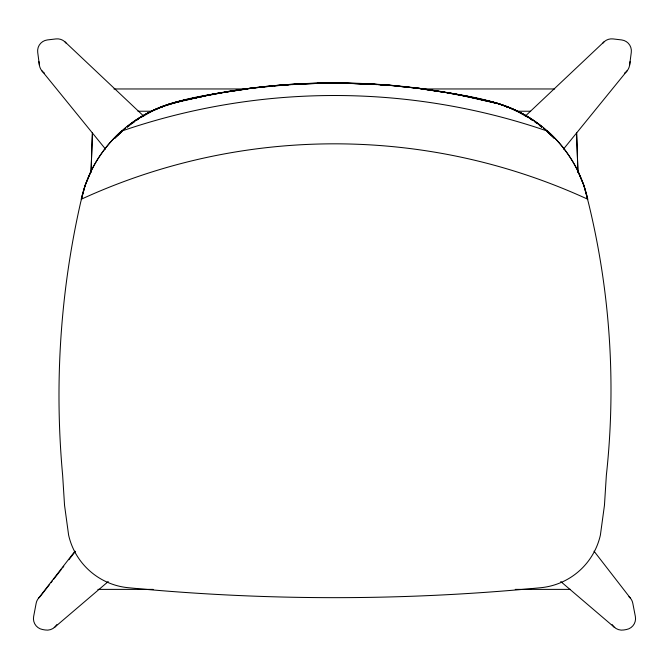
<?xml version="1.0" encoding="UTF-8"?>
<svg xmlns="http://www.w3.org/2000/svg" width="669" height="669" viewBox="0 0 669 669"><rect width="100%" height="100%" fill="white"/><g stroke="black" fill="none" stroke-linecap="round" stroke-linejoin="round"><path stroke-width="1" d="M127.336 126.709C161.062 98.351 207.198 95.634 248.759 88.467L250.281 88.275C282.201 84.143 314.388 82.571 346.559 83.29L386.038 84.921L420.241 88.467C461.802 95.634 507.938 98.351 541.664 126.709M394.735 85.649L386.038 84.921M418.719 88.275L423.653 89.261M624.553 73.138A11.465 11.457 -82.7 0 0 629.571 65.361L630.073 61.64M629.579 65.361L631.277 52.45A11.072 11.064 -82.7 0 0 621.66 39.939L613.013 38.919A11.306 11.298 -82.7 0 0 602.694 43.334M439.558 91.586L442.585 91.762M487.81 101.144L466.318 96.119L496.189 103.252L454.218 93.785L443.514 92.171L445.504 92.565M81.275 199.22C86.987 173.012 101.454 148.953 121.457 131.141A654.767 654.767 0 0 1 547.551 131.141C567.546 148.953 582.013 173.012 587.725 199.22A606.449 606.449 0 0 0 81.275 199.228L85.398 184.636L91.352 170.503A130.304 130.304 0 0 1 180.58 101.136A667.135 667.135 0 0 1 488.42 101.136A130.304 130.304 0 0 1 577.648 170.503L583.602 184.636L587.725 199.22M506.759 107.592L507.135 106.622L516.652 111.054L528.293 117.568M91.352 170.503L84.888 186.116L80.623 202.456A871.991 871.991 0 0 0 62.643 475.224L64.542 505.271L68.614 535.091A67.812 67.812 0 0 0 128.247 587.716A2143.71 2143.71 0 0 0 540.753 587.716A67.812 67.812 0 0 0 600.386 535.091L604.458 505.279L606.357 475.249A788.09 788.09 0 0 0 588.377 202.439L584.104 186.107L577.648 170.503M462.312 95.65C480.794 99.271 499.701 102.424 516.652 111.054L516.769 110.811M526.026 115.787L532.332 120.06M38.66 598.069L74.97 551.172M49.665 584.371L40.056 596.689A11.381 11.381 0 0 0 36.143 603.321L33.642 616.509A11.089 11.089 0 0 0 42.532 629.521L45.116 629.972A11.281 11.281 0 0 0 56.823 624.612M50.953 582.732L52.232 581.093M53.512 579.446L61.205 569.595M62.485 567.956L63.764 566.309M68.89 559.744L75.304 551.532M563.482 149.112L627.413 70.454M114.834 138.491L122.318 131.132M525.316 116.113L603.998 41.871M127.445 126.834L134.31 121.716L132.052 123.464M54.289 627.581L108.236 581.553M127.52 126.951L129.033 125.789M136.71 120.161L138.307 119.124M140.707 117.568L152.348 111.054L161.957 106.864L152.231 110.811M134.16 121.499L142.974 115.787M141.376 116.749L143.107 116.013M162.86 106.555L181.123 100.868L206.688 95.65M223.496 92.565L225.47 92.205L214.782 93.785L181.123 100.868L161.865 106.622L162.241 107.592M167.309 104.657L171.883 103.486M181.19 101.144L172.811 103.252L202.74 96.378L181.123 100.868A127.829 127.829 0 0 0 135.364 120.654M208.669 95.291L213.612 94.379M215.585 94.02L217.559 93.66M219.541 93.292L221.514 92.932M226.415 91.762L248.759 88.467L272.291 86.134M226.457 92.021L229.442 91.586M231.432 91.293L243.357 89.554M245.347 89.261L250.281 88.275M274.265 85.649L298.341 84.169L292.328 84.603M274.29 85.916L280.303 85.473M282.31 85.331L288.322 84.896M304.37 83.943L314.413 83.583M346.559 83.29L366.662 83.951M298.332 83.901L314.405 83.491M317.307 83.14L346.559 83.023M113.956 88.969L247.63 88.96M420.985 88.96L554.651 88.969M137.973 111.23L151.554 111.23M517.062 111.23L530.634 111.23M97.858 589.381L153.159 589.381M515.247 589.381L570.548 589.381M354.587 83.583L364.63 83.943M370.659 84.169L376.672 84.603M380.678 84.896L386.69 85.331M370.668 83.901L387.694 85.331M396.709 86.134L420.241 88.467L442.544 92.021M425.643 89.554L437.568 91.293M447.486 92.932L449.459 93.292M451.441 93.66L453.415 94.02M455.388 94.379L460.331 95.291M181.123 100.852A664.66 664.66 0 0 1 487.877 100.852L497.192 103.235L506.14 106.555M530.693 119.124L532.29 120.161M514.996 109.975L516.652 111.054M534.69 121.716L536.948 123.464M539.967 125.789L541.48 126.951M534.84 121.499L537.065 123.305M539.281 125.111L541.505 126.918M560.764 581.553L614.711 627.581M539.415 124.894L541.556 126.834M546.682 131.132L554.166 138.491M65.002 41.871L143.684 116.113M41.587 70.454L105.518 149.112M594.03 551.172L630.34 598.069M44.447 73.138A11.465 11.457 82.7 0 1 39.429 65.361L37.723 52.45A11.072 11.064 82.7 0 1 47.34 39.939L55.987 38.919A11.306 11.298 82.7 0 1 66.306 43.334M38.927 61.64L39.421 65.361M628.935 596.698A11.281 11.281 0 0 1 632.807 603.329L635.358 616.509A11.089 11.089 0 0 1 626.468 629.521L623.884 629.972A11.281 11.281 0 0 1 612.177 624.612M487.877 100.852A127.829 127.829 0 0 1 533.636 120.654M535.317 121.833A127.829 127.829 0 0 1 541.815 126.809M543.395 128.113A127.829 127.829 0 0 1 545.72 130.129M547.995 132.194A127.829 127.829 0 0 1 551.674 135.748M117.326 135.748A127.829 127.829 0 0 1 121.005 132.194M123.28 130.129A127.829 127.829 0 0 1 125.605 128.113M127.185 126.809A127.829 127.829 0 0 1 133.683 121.833M92.422 132.604L91.034 172.293L92.447 132.604M577.966 172.293L576.578 132.604L577.949 172.293"/></g></svg>
